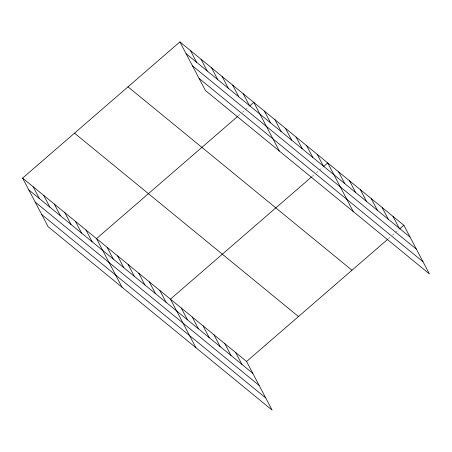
<?xml version="1.0" encoding="UTF-8"?>
<svg xmlns="http://www.w3.org/2000/svg" width="452" height="452" viewBox="0 0 452 452"><rect width="100%" height="100%" fill="white"/><g stroke="black" fill="none" stroke-linecap="round" stroke-linejoin="round"><path stroke-width="0.34" stroke-dasharray="2.26 1.69" d="M238.244 115.904L240.837 113.655M242.396 112.311L244.99 110.062M245.509 109.61L248.623 106.915M312.157 176.421L314.75 174.178M316.31 172.828L318.903 170.579M319.423 170.133L322.536 167.432M388.308 238.775L390.901 236.526M392.46 235.181L395.054 232.933M395.573 232.481L398.687 229.785"/><path stroke-width="0.68" d="M22.6 178.099L246.577 361.487L272.098 410.094L48.121 226.706L22.6 178.099L179.902 41.906L403.879 225.294L429.4 273.901L205.423 90.513L179.902 41.906M237.724 116.356L96.513 238.616L122.034 287.229M249.662 106.017L253.815 102.423L279.336 151.03M311.637 176.873L170.427 299.139L195.948 347.746M323.575 166.534L327.728 162.94L353.249 211.547M246.577 361.487L387.788 239.227M399.726 228.887L403.879 225.294M186.094 53.698L410.071 237.085M192.473 65.845L416.45 249.233M199.044 78.365L423.021 261.753M127.989 86.846L351.972 270.234M74.512 133.154L298.489 316.541M28.792 189.897L252.77 373.284M35.171 202.044L259.149 385.432M41.742 214.559L265.719 397.946M393.003 216.384L399.195 228.181M382.121 207.474L388.313 219.271M371.245 198.569L377.437 210.361M360.363 189.659L366.555 201.456M349.486 180.755L355.679 192.546M338.604 171.845L344.797 183.642M317.168 154.296L323.361 166.087M306.609 145.646L312.801 157.443M296.049 137.001L302.241 148.798M285.489 128.357L291.681 140.154M274.935 119.712L281.127 131.509M264.375 111.068L270.567 122.859M243.255 93.779L249.447 105.57M232.695 85.129L238.888 96.926M222.135 76.484L228.328 88.281M211.581 67.84L217.768 79.637M201.021 59.195L207.214 70.987M190.462 50.551L196.654 62.342M235.701 352.583L241.893 364.374M224.819 343.673L231.012 355.47M213.943 334.768L220.135 346.56M203.061 325.858L209.253 337.655M192.185 316.954L198.377 328.745M181.303 308.044L187.495 319.841M159.867 290.489L166.059 302.286M149.307 281.845L155.499 293.642M138.747 273.2L144.939 284.997M128.187 264.556L134.38 276.347M117.633 255.911L123.825 267.703M107.073 247.267L113.266 259.058M85.953 229.972L92.146 241.769M75.394 221.327L81.586 233.125M64.834 212.683L71.026 224.474M54.28 204.038L60.472 215.83M43.72 195.394L49.912 207.185M33.16 186.744L39.352 198.541"/></g></svg>
